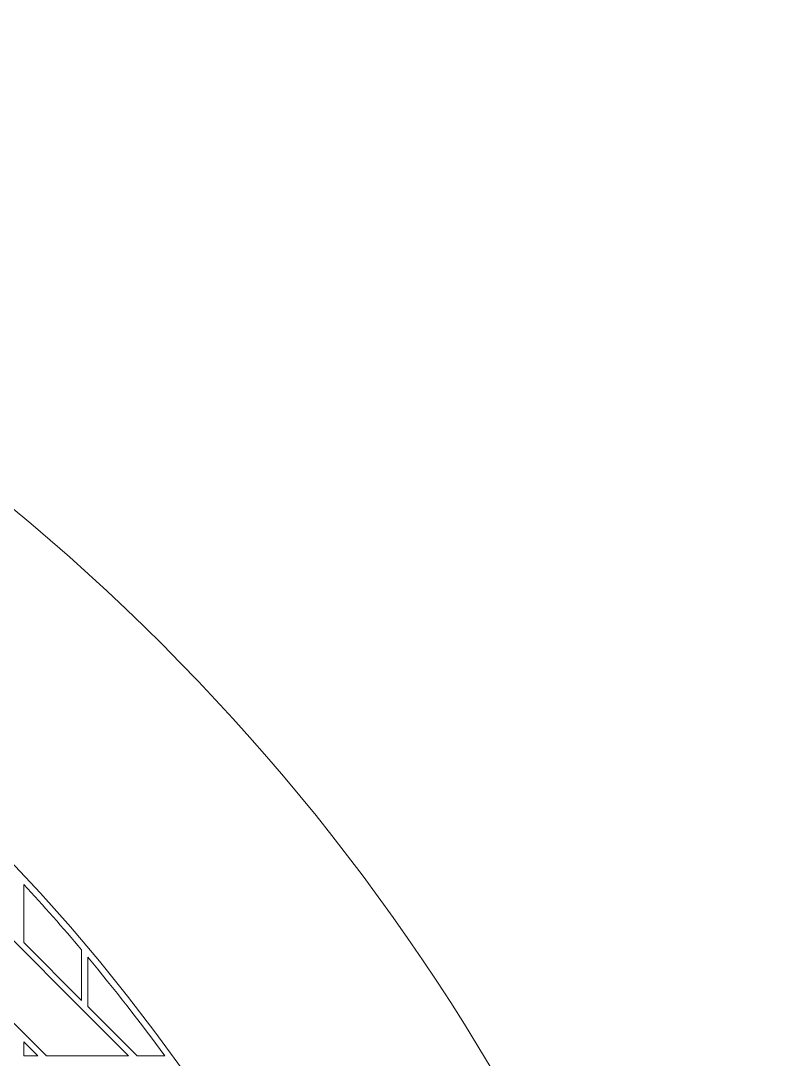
# Model space of a CAD drawing. Header units: inches. Extents: x 6.4 to 18.4, y 3.1 to 15.1.
# Drawn here: x 16.227 to 18.383, y 12.169 to 15.095 of the extents above; entities that cross this region are included whole.
import ezdxf

# ---------------------------------------------------------------- set-up
doc = ezdxf.new("R2010")
doc.units = ezdxf.units.IN
doc.header["$MEASUREMENT"] = 0
doc.layers.add('Design', color=7, linetype='Continuous', lineweight=0)

msp = doc.modelspace()

# ---------------------------------------------------------------- linework, layer by layer
at = {"layer": 'Design'}
for points, knots in [([(12.3829, 15.0948), (9.0691, 15.0948), (6.3829, 12.4085), (6.3829, 9.0948), (6.3829, 5.7811), (9.0691, 3.0948), (12.3829, 3.0948), (15.6966, 3.0948), (18.3829, 5.7811), (18.3829, 9.0948), (18.3829, 12.4085), (15.6966, 15.0948), (12.3829, 15.0948)], [0, 0, 0, 0, 1, 1, 1, 2, 2, 2, 3, 3, 3, 4, 4, 4, 4]), ([(12.3829, 14.3629), (9.4733, 14.3629), (7.1147, 12.0043), (7.1147, 9.0948), (7.1147, 6.1852), (9.4733, 3.8266), (12.3829, 3.8266), (15.2924, 3.8266), (17.651, 6.1852), (17.651, 9.0948), (17.651, 12.0043), (15.2924, 14.3629), (12.3829, 14.3629)], [0, 0, 0, 0, 1, 1, 1, 2, 2, 2, 3, 3, 3, 4, 4, 4, 4]), ([(16.5303, 12.1786), (16.5303, 12.1786), (16.2993, 12.1786), (16.2993, 12.1786), (16.2993, 12.1786), (15.8257, 12.6522), (15.8257, 12.6522), (15.8257, 12.6522), (16.0567, 12.6522), (16.0567, 12.6522), (16.0567, 12.6522), (16.5303, 12.1786), (16.5303, 12.1786)], [0, 0, 0, 0, 1, 1, 1, 2, 2, 2, 3, 3, 3, 4, 4, 4, 4]), ([(16.2352, 12.6614), (16.291, 12.6013), (16.3453, 12.5399), (16.3982, 12.4772), (16.3982, 12.4772), (16.3982, 12.335), (16.3982, 12.335), (16.3982, 12.335), (16.2352, 12.4979), (16.2352, 12.4979), (16.2352, 12.4979), (16.2352, 12.6614), (16.2352, 12.6614)], [0, 0, 0, 0, 1, 1, 1, 2, 2, 2, 3, 3, 3, 4, 4, 4, 4]), ([(16.4153, 12.4566), (16.4906, 12.3664), (16.5629, 12.2738), (16.6321, 12.1786), (16.6321, 12.1786), (16.5546, 12.1786), (16.5546, 12.1786), (16.5546, 12.1786), (16.4153, 12.3179), (16.4153, 12.3179), (16.4153, 12.3179), (16.4153, 12.4566), (16.4153, 12.4566)], [0, 0, 0, 0, 1, 1, 1, 2, 2, 2, 3, 3, 3, 4, 4, 4, 4]), ([(16.4153, 12.4566), (16.4906, 12.3664), (16.5629, 12.2738), (16.6321, 12.1786), (16.6321, 12.1786), (16.5546, 12.1786), (16.5546, 12.1786), (16.5546, 12.1786), (16.4153, 12.3179), (16.4153, 12.3179), (16.4153, 12.3179), (16.4153, 12.4566), (16.4153, 12.4566)], [0, 0, 0, 0, 1, 1, 1, 2, 2, 2, 3, 3, 3, 4, 4, 4, 4]), ([(16.2751, 12.1786), (16.2751, 12.1786), (16.2354, 12.1786), (16.2354, 12.1786), (16.2354, 12.1786), (16.2354, 12.2184), (16.2354, 12.2184), (16.2354, 12.2184), (16.2751, 12.1786), (16.2751, 12.1786)], [0, 0, 0, 0, 1, 1, 1, 2, 2, 2, 3, 3, 3, 3])]:
    msp.add_open_spline(points, degree=3, knots=knots, dxfattribs=at)

doc.saveas('drawing.dxf')
